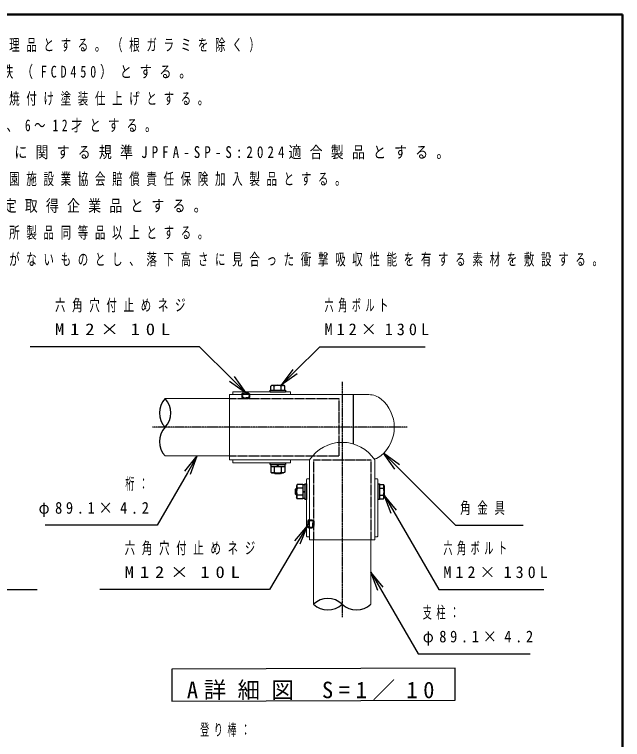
# Model space of a CAD drawing. Units: millimetres at full size, with parts at other scales. Extents: x -19540 to 57, y -990 to 13350.
# Drawn here: x -4722 to 0, y 7716 to 13350 of the extents above; entities that cross this region are included whole.
import ezdxf

# ---------------------------------------------------------------- set-up
doc = ezdxf.new("R2010")
doc.units = ezdxf.units.MM
doc.linetypes.add('USER2', pattern=[6, 3, -1, 1, -1])
doc.linetypes.add('USER4', pattern=[8, 5, -3])
for name, color, linetype, lineweight in [('A3図枠', 7, 'Continuous', 25), ('線', 2, 'Continuous', 25), ('補助', 2, 'Continuous', 13)]:
    doc.layers.add(name, color=color, linetype=linetype, lineweight=lineweight)
doc.styles.add('ＭＳ ゴシック', font='')
doc.styles.get('ＭＳ ゴシック').set_extended_font_data('MS Gothic')

msp = doc.modelspace()

# ---------------------------------------------------------------- linework, layer by layer
at = {"layer": 'A3図枠', "lineweight": 50}
for p, q in [((0, 13350), (-19250, 13350)), ((0, 0), (0, 13350))]:
    msp.add_line(p, q, dxfattribs=at)
at = {"layer": '線', "color": 20, "linetype": 'USER2'}
for p, q in [((-2177.225, 10495.971), (-2177.225, 8666.971)), ((-1672.225, 10141.971), (-3652.225, 10141.971))]:
    msp.add_line(p, q, dxfattribs=at)
at = {"layer": '線'}
for p, q in [((-2737.225, 10430.971), (-2617.225, 10430.971)), ((-2737.225, 10418.471), (-2737.225, 10430.971)), ((-2732.073, 10462.785), (-2722.225, 10468.471)), ((-2732.073, 10430.971), (-2732.073, 10462.785)), ((-2732.073, 10430.971), (-2622.377, 10430.971)), ((-2722.225, 10468.471), (-2632.225, 10468.471)), ((-2704.649, 10430.971), (-2704.649, 10462.785)), ((-2649.801, 10430.971), (-2649.801, 10462.785)), ((-2622.377, 10462.785), (-2632.225, 10468.471)), ((-2622.377, 10430.971), (-2622.377, 10462.785)), ((-2617.225, 10430.971), (-2617.225, 10418.471)), ((-2737.225, 10418.471), (-2617.225, 10418.471)), ((-2089.725, 10012.199), (-2089.725, 10395.971)), ((-2089.725, 10012.199), (-2089.725, 10395.971)), ((-2737.225, 9865.471), (-2617.225, 9865.471)), ((-2737.225, 9852.971), (-2737.225, 9865.471)), ((-2617.225, 9865.471), (-2617.225, 9852.971)), ((-2737.225, 9852.971), (-2617.225, 9852.971)), ((-2732.073, 9837.971), (-2622.377, 9837.971)), ((-2732.073, 9837.971), (-2732.073, 9793.657)), ((-2730.975, 9852.971), (-2623.475, 9852.971)), ((-2730.975, 9852.971), (-2730.975, 9837.971)), ((-2730.975, 9837.971), (-2623.475, 9837.971)), ((-2704.649, 9837.971), (-2704.649, 9793.657)), ((-2678.062, 9837.971), (-2682.082, 9852.971)), ((-2672.368, 9837.971), (-2676.388, 9852.971)), ((-2649.801, 9837.971), (-2649.801, 9793.657)), ((-2623.475, 9852.971), (-2623.475, 9837.971)), ((-2622.377, 9837.971), (-2622.377, 9793.657)), ((-2732.073, 9793.657), (-2722.225, 9787.971)), ((-2722.225, 9787.971), (-2632.225, 9787.971)), ((-2707.225, 9790.971), (-2697.225, 9780.971)), ((-2657.225, 9780.971), (-2697.225, 9780.971)), ((-2647.225, 9790.971), (-2657.225, 9780.971)), ((-2622.377, 9793.657), (-2632.225, 9787.971)), ((-2525.539, 9696.819), (-2531.225, 9686.971)), ((-2481.225, 9696.819), (-2525.539, 9696.819)), ((-2481.225, 9696.819), (-2481.225, 9587.123)), ((-2481.225, 9695.721), (-2481.225, 9588.221)), ((-2466.225, 9695.721), (-2481.225, 9695.721)), ((-2466.225, 9701.971), (-2453.725, 9701.971)), ((-2466.225, 9701.971), (-2466.225, 9581.971)), ((-2466.225, 9695.721), (-2466.225, 9588.221)), ((-2453.725, 9701.971), (-2453.725, 9581.971)), ((-1900.725, 9701.971), (-1888.225, 9701.971)), ((-1900.725, 9701.971), (-1900.725, 9581.971)), ((-1888.225, 9701.971), (-1888.225, 9581.971)), ((-1888.225, 9696.819), (-1888.225, 9587.123)), ((-1888.225, 9696.819), (-1856.411, 9696.819)), ((-1856.411, 9696.819), (-1850.725, 9686.971)), ((-2528.225, 9671.971), (-2538.225, 9661.971)), ((-2538.225, 9621.971), (-2538.225, 9661.971)), ((-2531.225, 9686.971), (-2531.225, 9596.971)), ((-2481.225, 9669.395), (-2525.539, 9669.395)), ((-2481.225, 9642.809), (-2466.225, 9646.828)), ((-2481.225, 9637.115), (-2466.225, 9641.134)), ((-1888.225, 9669.395), (-1856.411, 9669.395)), ((-1850.725, 9686.971), (-1850.725, 9596.971)), ((-2528.225, 9611.971), (-2538.225, 9621.971)), ((-2525.539, 9587.123), (-2531.225, 9596.971)), ((-2481.225, 9614.547), (-2525.539, 9614.547)), ((-2481.225, 9587.123), (-2525.539, 9587.123)), ((-2466.225, 9588.221), (-2481.225, 9588.221)), ((-2453.725, 9581.971), (-2466.225, 9581.971)), ((-1888.225, 9581.971), (-1900.725, 9581.971)), ((-1888.225, 9614.547), (-1856.411, 9614.547)), ((-1888.225, 9587.123), (-1856.411, 9587.123)), ((-1856.411, 9587.123), (-1850.725, 9596.971))]:
    msp.add_line(p, q, dxfattribs=at)
at = {"layer": '線', "color": 7, "lineweight": 13}
for p, q in [((-3052.225, 9887.971), (-3052.225, 10395.971)), ((-3052.225, 10395.971), (-2089.725, 10395.971)), ((-3027.225, 10413.471), (-3027.225, 10395.971)), ((-3027.225, 10395.971), (-2577.225, 10395.971)), ((-2582.225, 10418.471), (-3022.225, 10418.471)), ((-2577.225, 10395.971), (-2577.225, 10413.471)), ((-2089.725, 10395.971), (-1970.728, 10395.971)), ((-3552.225, 10364.721), (-3052.225, 10364.721)), ((-3552.225, 9919.221), (-3052.225, 9919.221)), ((-3052.225, 9887.971), (-2431.225, 9887.971)), ((-3027.225, 9870.471), (-3027.225, 9887.971)), ((-3027.225, 9887.971), (-2577.225, 9887.971)), ((-2582.225, 9865.471), (-3022.225, 9865.471)), ((-2577.225, 9887.971), (-2577.225, 9870.471)), ((-2431.225, 9266.971), (-2431.225, 9887.971)), ((-1923.225, 9887.971), (-1923.225, 9895.692)), ((-1923.225, 9266.971), (-1923.225, 9887.971)), ((-2453.725, 9736.971), (-2453.725, 9296.971)), ((-2431.225, 9741.971), (-2448.725, 9741.971)), ((-2431.225, 9291.971), (-2431.225, 9741.971)), ((-1923.225, 9741.971), (-1905.725, 9741.971)), ((-1923.225, 9291.971), (-1923.225, 9741.971)), ((-1900.725, 9736.971), (-1900.725, 9296.971)), ((-2448.725, 9291.971), (-2431.225, 9291.971)), ((-2431.225, 9266.971), (-1923.225, 9266.971)), ((-2399.975, 9266.971), (-2399.975, 8766.971)), ((-1954.475, 9266.971), (-1954.475, 8766.971)), ((-1905.725, 9291.971), (-1923.225, 9291.971))]:
    msp.add_line(p, q, dxfattribs=at)
at = {"layer": '線', "color": 4, "linetype": 'USER4'}
for p, q in [((-2957.225, 10403.221), (-2942.069, 10411.971)), ((-2957.225, 10403.221), (-2897.225, 10403.221)), ((-2957.225, 10403.221), (-2957.225, 10371.971)), ((-2957.225, 10371.971), (-2947.225, 10361.971)), ((-2897.225, 10371.971), (-2957.225, 10371.971)), ((-2952.225, 10406.108), (-2952.225, 10366.971)), ((-2942.069, 10411.971), (-2912.38, 10411.971)), ((-2897.225, 10403.221), (-2912.38, 10411.971)), ((-2897.225, 10371.971), (-2907.225, 10361.971)), ((-2902.225, 10406.108), (-2902.225, 10366.971)), ((-2897.225, 10403.221), (-2897.225, 10371.971)), ((-3052.225, 10364.721), (-2202.225, 10364.721)), ((-2907.225, 10361.971), (-2947.225, 10361.971)), ((-2202.225, 10364.721), (-2202.225, 9919.221)), ((-3052.225, 9919.221), (-2202.225, 9919.221)), ((-2399.975, 9887.971), (-1954.475, 9887.971)), ((-2399.975, 9887.971), (-2399.975, 9266.971)), ((-1954.475, 9887.971), (-1954.475, 9266.971)), ((-2438.475, 9421.971), (-2447.225, 9406.816)), ((-2441.362, 9416.971), (-2402.225, 9416.971)), ((-2438.475, 9361.971), (-2438.475, 9421.971)), ((-2438.475, 9421.971), (-2407.225, 9421.971)), ((-2407.225, 9421.971), (-2397.225, 9411.971)), ((-2407.225, 9421.971), (-2407.225, 9361.971)), ((-2397.225, 9411.971), (-2397.225, 9371.971)), ((-2447.225, 9377.127), (-2447.225, 9406.816)), ((-2438.475, 9361.971), (-2447.225, 9377.127)), ((-2441.362, 9366.971), (-2402.225, 9366.971)), ((-2438.475, 9361.971), (-2407.225, 9361.971)), ((-2407.225, 9361.971), (-2397.225, 9371.971))]:
    msp.add_line(p, q, dxfattribs=at)
at = {"layer": '線'}
for centre, radius, start, end in [((-2718.361, 10439.035), 27.424, 60.00001, 119.99999), ((-2677.225, 10399.492), 68.979, 66.57346, 113.42654), ((-2636.089, 10439.035), 27.424, 60.00001, 119.99999), ((-3435.1, 10253.346), 161.625, 136.44154, 223.55846), ((-3669.35, 10253.346), 161.625, 316.44154, 43.55846), ((-3435.1, 10030.596), 161.625, 136.44154, 223.55846), ((-2718.361, 9817.407), 27.424, 240.00001, 299.99999), ((-2677.225, 9856.95), 68.979, 246.57346, 293.42654), ((-2636.089, 9817.407), 27.424, 240.00001, 299.99999), ((-2501.789, 9683.107), 27.424, 150.00001, 209.99999), ((-1880.161, 9683.107), 27.424, 330.00001, 29.99999), ((-2462.246, 9641.971), 68.979, 156.57346, 203.42654), ((-1919.704, 9641.971), 68.979, 336.57346, 23.42654), ((-2501.789, 9600.835), 27.424, 150.00001, 209.99999), ((-1880.161, 9600.835), 27.424, 330.00001, 29.99999), ((-2288.6, 8649.846), 161.625, 46.44154, 133.55846), ((-2288.6, 8884.096), 161.625, 226.44154, 313.55846), ((-2065.85, 8884.096), 161.625, 226.44154, 313.55846)]:
    msp.add_arc(centre, radius, start, end, dxfattribs=at)
at = {"layer": '線', "color": 7, "lineweight": 13}
for centre, radius, start, end in [((-3022.225, 10413.471), 5, 90, 180), ((-2582.225, 10413.471), 5, 0, 90), ((-1970.728, 10245.971), 150, 50.0062, 90), ((-2057.975, 10141.971), 285.75, 309.9938, 50.0062), ((-2177.225, 9721.232), 303.839, 33.28308, 146.71692), ((-1970.728, 10037.971), 150, 288.4626, 309.9938), ((-3022.225, 9870.471), 5, 180, 270), ((-2582.225, 9870.471), 5, 270, 0), ((-2448.725, 9736.971), 5, 90, 180), ((-1905.725, 9736.971), 5, 0, 90), ((-2448.725, 9296.971), 5, 180, 270), ((-1905.725, 9296.971), 5, 270, 0)]:
    msp.add_arc(centre, radius, start, end, dxfattribs=at)
at = {"layer": '補助', "lineweight": 25}
for p, q in [((-3333.725, 10768.471), (-4599.307, 10768.471)), ((-3283.725, 10768.471), (-3333.725, 10768.471)), ((-3033.291, 10518.037), (-3283.725, 10768.471)), ((-2543.735, 10574.537), (-2349.801, 10768.471)), ((-2349.801, 10768.471), (-2299.801, 10768.471)), ((-2299.801, 10768.471), (-1532.276, 10768.471)), ((-2561.412, 10592.215), (-2649.801, 10468.471)), ((-2649.801, 10468.471), (-2543.735, 10574.537)), ((-2526.057, 10556.86), (-2649.801, 10468.471)), ((-3050.969, 10500.36), (-2927.225, 10411.971)), ((-2927.225, 10411.971), (-3033.291, 10518.037)), ((-3015.613, 10535.715), (-2927.225, 10411.971)), ((-3398.876, 9801.817), (-3302.225, 9919.221)), ((-3302.225, 9919.221), (-3377.225, 9789.317)), ((-3355.574, 9776.817), (-3302.225, 9919.221)), ((-1767.531, 9816.172), (-1855.919, 9939.915)), ((-1732.175, 9851.527), (-1855.919, 9939.915)), ((-1855.919, 9939.915), (-1749.853, 9833.849)), ((-1749.853, 9833.849), (-1296.975, 9380.971)), ((-3377.225, 9789.317), (-3612.984, 9380.971)), ((-1797.376, 9472.143), (-1850.725, 9614.547)), ((-1754.074, 9497.143), (-1850.725, 9614.547)), ((-1850.725, 9614.547), (-1775.725, 9484.643)), ((-1775.725, 9484.643), (-1427.195, 8880.971)), ((-3662.984, 9380.971), (-4482.757, 9380.971)), ((-3612.984, 9380.971), (-3662.984, 9380.971)), ((-2545.377, 9260.975), (-2447.225, 9377.127)), ((-2447.225, 9377.127), (-2523.889, 9248.198)), ((-2502.401, 9235.421), (-2447.225, 9377.127)), ((-1296.975, 9380.971), (-1246.975, 9380.971)), ((-1246.975, 9380.971), (-771.52, 9380.971)), ((-2523.889, 9248.198), (-2742.251, 8880.971)), ((-1901.126, 8874.567), (-1954.475, 9016.971)), ((-1857.824, 8899.567), (-1954.475, 9016.971)), ((-1954.475, 9016.971), (-1879.475, 8887.067)), ((-5812.199, 8880.971), (-4546.617, 8880.971)), ((-2792.251, 8880.971), (-4057.833, 8880.971)), ((-2742.251, 8880.971), (-2792.251, 8880.971)), ((-1879.475, 8887.067), (-1587.28, 8380.971)), ((-1427.195, 8880.971), (-1377.195, 8880.971)), ((-1377.195, 8880.971), (-609.67, 8880.971)), ((-1587.28, 8380.971), (-1537.28, 8380.971)), ((-1537.28, 8380.971), (-717.507, 8380.971))]:
    msp.add_line(p, q, dxfattribs=at)
msp.add_lwpolyline([(-3499.95, 8263.428), (-3499.95, 8013.428), (-1300, 8020.514), (-1300, 8270.514)], close=True, dxfattribs=at)

# ---------------------------------------------------------------- texts
at = {"layer": '補助', "style": 'ＭＳ ゴシック'}
for s, insert, char_height, attachment_point in [('\\T1.64;\\W0.65;鋼材は、電気亜鉛メッキ処理品とする。（根ガラミを除く）', (-6362.239, 13159.844), 91.64, 1), ('\\T1.64;\\W0.75;鋳物は、ダクタイル鋳鉄（FCD450）とする。', (-6362.239, 12951.51), 91.64, 1), ('\\T1.64;\\W0.65;塗装は、アクリル樹脂塗料焼付け塗装仕上げとする。', (-6362.239, 12743.177), 91.64, 1), ('\\T1.64;\\W0.7;本製品の利用対象年齢は、6～12才とする。', (-6362.239, 12534.844), 91.64, 1), ('\\T1.64;\\W0.8;本製品は、遊具の安全に関する規準JPFA-SP-S:2024適合製品とする。', (-6362.239, 12326.51), 91.64, 1), ('\\T1.64;\\W0.65;本製品は、（一社）日本公園施設業協会賠償責任保険加入製品とする。', (-6362.239, 12118.177), 91.64, 1), ('\\T1.64;\\W0.8;本製品は、ISO9001認定取得企業品とする。', (-6362.239, 11909.844), 91.64, 1), ('\\T1.64;\\W0.65;本製品は、（株）中村製作所製品同等品以上とする。', (-6362.239, 11701.511), 91.64, 1), ('\\T1.64;\\W0.65;安全領域内には、障害物等がないものとし、落下高さに見合った衝撃吸収性能を有する素材を敷設する。', (-6362.239, 11493.177), 91.64, 1), ('\\T1.64;\\W0.65;六角穴付止めネジ', (-4407.475, 11137.221), 91.64, 1), ('\\T1.5;\\W0.55;六角ボルト', (-2313.551, 11137.221), 91.64, 1), ('\\T1.64;\\W1.15;M12×10L', (-4407.475, 10949.721), 91.64, 1), ('\\T1.5;M12×130L', (-2313.551, 10949.721), 91.64, 1), ('\\T1.5;\\W0.55;桁：', (-3649.234, 9749.721), 91.64, 3), ('\\T1.5;\\W0.9;φ89.1×4.2', (-3649.234, 9562.221), 91.64, 3), ('\\T1.64;\\W0.65;角金具', (-1260.725, 9562.221), 91.64, 1), ('\\T1.64;\\W0.65;六角穴付止めネジ', (-3866.001, 9249.721), 91.64, 1), ('\\T1.5;\\W0.55;六角ボルト', (-1390.945, 9249.721), 91.64, 1), ('\\T1.64;\\W1.15;M12×10L', (-3866.001, 9062.221), 91.64, 1), ('\\T1.5;M12×130L', (-1390.945, 9062.221), 91.64, 1), ('\\T1.5;\\W0.55;支柱：', (-1551.03, 8749.721), 91.64, 1), ('\\T1.5;\\W0.9;φ89.1×4.2', (-1551.03, 8562.221), 91.64, 1), ('\\T1.5;A詳細図\\~S=1／10', (-2399.95, 8021.762), 128.3, 8), ('\\T1.5;\\W0.55;登り棒：', (-3279.786, 7837.983), 91.64, 1)]:
    msp.add_mtext(s, dxfattribs=dict(at, insert=insert, char_height=char_height, attachment_point=attachment_point))

doc.saveas('drawing.dxf')
